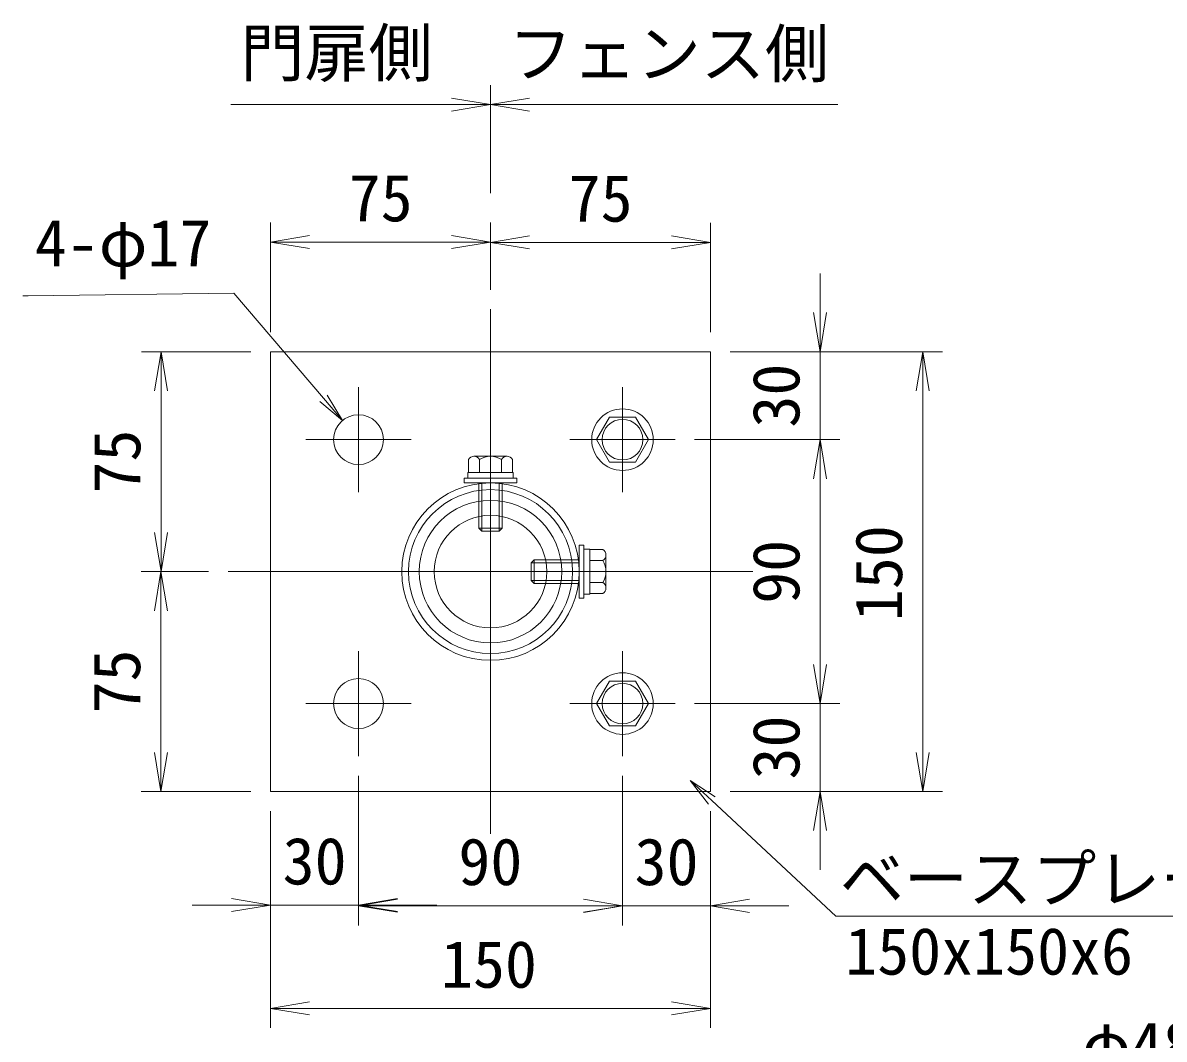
# Model space of a CAD drawing. Units: millimetres, scale not verified, with parts at other scales. Extents: x -4200 to 4200, y -2970 to 2970.
# Drawn here: x -106 to 1061, y -1654 to -614 of the extents above; entities that cross this region are included whole.
import ezdxf
from ezdxf.enums import TextEntityAlignment as Align

# ---------------------------------------------------------------- set-up
doc = ezdxf.new("R2010")
doc.units = ezdxf.units.MM
doc.header["$LTSCALE"] = 20
doc.linetypes.add('USER1', pattern=[50.8, 31.75, -6.35, 6.35, -6.35])
for name, color, linetype, lineweight in [('0-1_D-BMK', 2, 'USER1', 13), ('0-2_D-STR1', 1, 'Continuous', 18), ('0-3_D-STR3', 3, 'Continuous', 13), ('0-4_D-STR-DIM', 7, 'Continuous', 9), ('0-5_0', 3, 'Continuous', 18), ('0-6_D-STR-TXT', 7, 'Continuous', 9)]:
    doc.layers.add(name, color=color, linetype=linetype, lineweight=lineweight)
doc.styles.add('ＭＳ ゴシック', font='')
doc.styles.get('ＭＳ ゴシック').set_extended_font_data('MS Gothic')

# ---------------------------------------------------------------- blocks, each defined once
blk = doc.blocks.new('_Open')
at = {"layer": '0-5_0', "color": 7, "lineweight": 9}
blk.add_line((-20, 3.33), (0, 0), dxfattribs=at)
blk.add_lwpolyline([(-20, -3.33), (0, 0), (-20, 0)], dxfattribs=at)
blk = doc.blocks.new('M10-平')
at = {"layer": '0-5_0'}
blk.add_lwpolyline([(152.6, -88.1), (152.6, 88.1), (0, 176.2), (-152.6, 88.1), (-152.6, -88.1), (0, -176.2)], close=True, dxfattribs=at)
for radius in [210, 138.5]:
    blk.add_circle((0, 0), radius, dxfattribs=at)
blk = doc.blocks.new('MLeader2')
at = {"layer": '0-6_D-STR-TXT'}
blk.add_line((595.33, -1413.42), (576.8, -1389.3), dxfattribs=at)
for points in [[(602.15, -1406.1), (576.8, -1389.3), (598.74, -1409.76)], [(598.74, -1409.76), (725.55, -1528.03), (1017.62, -1528.03), (1199.71, -1528.03)]]:
    blk.add_lwpolyline(points, dxfattribs=at)
blk = doc.blocks.new('MLeader3')
at = {"layer": '0-6_D-STR-TXT'}
blk.add_line((205.3, -995.03), (220.93, -1021.12), dxfattribs=at)
for points in [[(201.49, -998.26), (109.91, -890.58), (-100.55, -893.28), (-105.95, -893.28)], [(197.68, -1001.5), (220.93, -1021.12), (201.49, -998.26)]]:
    blk.add_lwpolyline(points, dxfattribs=at)

msp = doc.modelspace()

# ---------------------------------------------------------------- linework, layer by layer
at = {"layer": '0-1_D-BMK'}
for p, q in [((372.42, -1443.98), (372.42, -907.16)), ((237.42, -1094.32), (237.42, -986.82)), ((507.42, -1094.32), (507.42, -986.82)), ((291.16, -1040.57), (183.67, -1040.57)), ((561.16, -1040.57), (453.67, -1040.57)), ((640.83, -1175.57), (104, -1175.57)), ((237.42, -1364.32), (237.42, -1256.82)), ((507.42, -1364.32), (507.42, -1256.82)), ((291.16, -1310.57), (183.67, -1310.57)), ((561.16, -1310.57), (453.67, -1310.57))]:
    msp.add_line(p, q, dxfattribs=at)
at = {"layer": '0-2_D-STR1'}
for radius in [90.75, 83.85]:
    msp.add_circle((372.42, -1175.57), radius, dxfattribs=at)
at = {"layer": '0-3_D-STR3'}
for p, q in [((349.92, -1060.76), (349.92, -1074.02)), ((355.53, -1057.52), (389.3, -1057.52)), ((361.14, -1060.76), (361.14, -1074.02)), ((383.69, -1060.76), (383.69, -1074.02)), ((394.92, -1060.76), (394.92, -1074.02)), ((349.92, -1074.02), (394.92, -1074.02)), ((345.42, -1080.02), (399.42, -1080.02)), ((345.42, -1084.82), (345.42, -1080.02)), ((360.42, -1084.82), (360.42, -1131.02)), ((363.42, -1084.82), (363.42, -1134.02)), ((381.42, -1084.82), (381.42, -1134.02)), ((384.42, -1084.82), (384.42, -1131.02)), ((360.42, -1131.02), (363.42, -1134.02)), ((363.42, -1134.02), (381.42, -1134.02)), ((463.17, -1148.57), (467.97, -1148.57)), ((467.97, -1148.57), (467.97, -1202.57)), ((487.23, -1153.07), (473.97, -1153.07)), ((473.97, -1153.07), (473.97, -1198.07)), ((416.97, -1163.57), (413.97, -1166.57)), ((463.17, -1166.57), (413.97, -1166.57)), ((413.97, -1166.57), (413.97, -1184.57)), ((463.17, -1163.57), (416.97, -1163.57)), ((487.23, -1164.3), (473.97, -1164.3)), ((490.47, -1158.68), (490.47, -1192.46)), ((463.17, -1184.57), (413.97, -1184.57)), ((463.17, -1187.57), (416.97, -1187.57)), ((487.23, -1186.85), (473.97, -1186.85)), ((487.23, -1198.07), (473.97, -1198.07))]:
    msp.add_line(p, q, dxfattribs=at)
for points in [[(147.42, -1400.57), (597.42, -1400.57), (597.42, -950.57), (147.42, -950.57)], [(349.32, -1074.02), (349.32, -1080.02), (395.52, -1080.02), (395.52, -1074.02)], [(473.97, -1152.47), (467.97, -1152.47), (467.97, -1198.67), (473.97, -1198.67)]]:
    msp.add_lwpolyline(points, close=True, dxfattribs=at)
for points in [[(345.42, -1084.82), (399.42, -1084.82), (399.42, -1080.02)], [(360.42, -1131.02), (384.42, -1131.02), (381.42, -1134.02)], [(463.17, -1148.57), (463.17, -1202.57), (467.97, -1202.57)], [(416.97, -1163.57), (416.97, -1187.57), (413.97, -1184.57)]]:
    msp.add_lwpolyline(points, dxfattribs=at)
for centre, radius in [((237.42, -1040.57), 25.5), ((372.42, -1175.57), 72.9), ((372.42, -1175.57), 57.6), ((237.42, -1310.57), 25.5)]:
    msp.add_circle(centre, radius, dxfattribs=at)
for centre, radius, start, end in [((355.53, -1064), 6.48, 30, 150), ((372.42, -1078.76), 21.24, 57.93138, 122.06862), ((389.3, -1064), 6.48, 30, 150), ((483.99, -1158.68), 6.48, 300, 60), ((469.23, -1175.57), 21.24, 327.93138, 32.06862), ((483.99, -1192.46), 6.48, 300, 60)]:
    msp.add_arc(centre, radius, start, end, dxfattribs=at)
at = {"layer": '0-4_D-STR-DIM'}
for p, q in [((372.42, -788.4), (372.42, -677.82)), ((372.42, -788.4), (372.42, -677.82)), ((332.42, -697.82), (106.84, -697.82)), ((412.42, -697.82), (727.6, -697.82)), ((147.42, -930.57), (147.42, -818.4)), ((372.42, -887.16), (372.42, -818.4)), ((372.42, -887.16), (372.42, -818.71)), ((597.42, -930.57), (597.42, -818.71)), ((187.42, -838.4), (332.42, -838.4)), ((412.42, -838.71), (557.42, -838.71)), ((709.59, -910.57), (709.59, -870.57)), ((127.42, -950.57), (15.4, -950.57)), ((617.42, -950.57), (834.59, -950.57)), ((617.42, -950.57), (729.59, -950.57)), ((709.59, -1040.57), (709.59, -950.57)), ((35.4, -1135.57), (35.4, -990.57)), ((814.59, -990.57), (814.59, -1360.57)), ((581.16, -1040.57), (729.59, -1040.57)), ((581.16, -1040.57), (729.59, -1040.57)), ((709.59, -1270.57), (709.59, -1080.57)), ((709.59, -1080.57), (709.59, -1120.57)), ((84, -1175.57), (15.24, -1175.57)), ((84, -1175.57), (15.4, -1175.57)), ((35.24, -1215.57), (35.24, -1360.57)), ((709.59, -1270.57), (709.59, -1230.57)), ((581.16, -1310.57), (729.59, -1310.57)), ((581.16, -1310.57), (729.59, -1310.57)), ((709.59, -1310.57), (709.59, -1400.57)), ((237.42, -1384.32), (237.42, -1537.43)), ((237.42, -1384.32), (237.42, -1536.78)), ((507.4, -1384.32), (507.4, -1537.47)), ((507.42, -1384.32), (507.42, -1537.43)), ((127.42, -1400.57), (15.24, -1400.57)), ((617.42, -1400.57), (834.59, -1400.57)), ((617.42, -1400.57), (729.59, -1400.57)), ((147.42, -1420.57), (147.42, -1642.43)), ((147.42, -1420.57), (147.42, -1536.78)), ((597.42, -1420.57), (597.42, -1642.43)), ((597.42, -1420.57), (597.42, -1537.47)), ((709.59, -1440.57), (709.59, -1480.57)), ((107.42, -1516.78), (67.42, -1516.78)), ((237.42, -1516.78), (147.42, -1516.78)), ((277.42, -1516.78), (317.42, -1516.78)), ((467.42, -1517.43), (277.42, -1517.43)), ((467.4, -1517.47), (427.4, -1517.47)), ((507.4, -1517.47), (597.42, -1517.47)), ((637.42, -1517.47), (677.42, -1517.47)), ((187.42, -1622.43), (557.42, -1622.43))]:
    msp.add_line(p, q, dxfattribs=at)

# ---------------------------------------------------------------- block references
at = {"layer": '0-3_D-STR3', "xscale": 0.15, "yscale": 0.15, "rotation": 30}
for p in [(507.42, -1040.57), (507.42, -1310.57)]:
    msp.add_blockref('M10-平', p, dxfattribs=at)
at = {"layer": '0-4_D-STR-DIM', "xscale": 2, "yscale": 2}
for p in [(372.42, -697.82), (372.42, -838.4), (597.42, -838.71), (147.42, -1516.78), (507.4, -1517.47), (507.42, -1517.43), (597.42, -1622.43)]:
    msp.add_blockref('_Open', p, dxfattribs=at)
for p, rotation in [((372.42, -697.82), 180), ((147.42, -838.4), 180), ((372.42, -838.71), 180), ((709.59, -950.57), 270), ((35.4, -950.57), 90), ((814.59, -950.57), 90), ((709.59, -1040.57), 90), ((709.59, -1040.57), 90), ((35.4, -1175.57), 270), ((35.24, -1175.57), 90), ((709.59, -1310.57), 270), ((709.59, -1310.57), 270), ((35.24, -1400.57), 270), ((814.59, -1400.57), 270), ((709.59, -1400.57), 90), ((237.42, -1516.78), 180), ((237.42, -1517.43), 180), ((597.42, -1517.47), 180), ((147.42, -1622.43), 180)]:
    msp.add_blockref('_Open', p, dxfattribs=dict(at, rotation=rotation))
at = {"layer": '0-6_D-STR-TXT'}
for name in ['MLeader3', 'MLeader2']:
    msp.add_blockref(name, (0, 0), dxfattribs=at)

# ---------------------------------------------------------------- texts
at = {"layer": '0-4_D-STR-DIM', "style": 'ＭＳ ゴシック'}
for s, p in [('門扉側', (116.48, -683.33)), ('フェンス側', (390.75, -684.08)), ('75', (227.32, -831.65)), ('75', (452.32, -831.96)), ('30', (159.79, -1510.04)), ('90', (339.54, -1510.68)), ('30', (519.78, -1510.72)), ('150', (321.77, -1615.68))]:
    msp.add_text(s, height=48.09, dxfattribs=at).set_placement(p, align=Align.BOTTOM_LEFT)
for s, p in [('30', (702.84, -1028.2)), ('75', (28.65, -1095.67)), ('150', (807.84, -1226.22)), ('90', (702.84, -1208.45)), ('75', (28.5, -1320.67)), ('30', (702.84, -1388.2))]:
    msp.add_text(s, height=48.09, rotation=90, dxfattribs=at).set_placement(p, align=Align.BOTTOM_LEFT)
at = {"layer": '0-6_D-STR-TXT', "style": 'ＭＳ ゴシック'}
for s, p in [('4-φ17', (-93.64, -877.83)), ('ベースプレート', (729.68, -1528.22)), ('150x150x6 ', (735.23, -1602.28)), ('φ48.6x5.1', (977.66, -1698.71))]:
    msp.add_text(s, height=48.09, dxfattribs=at).set_placement(p, align=Align.BOTTOM_LEFT)

doc.saveas('drawing.dxf')
